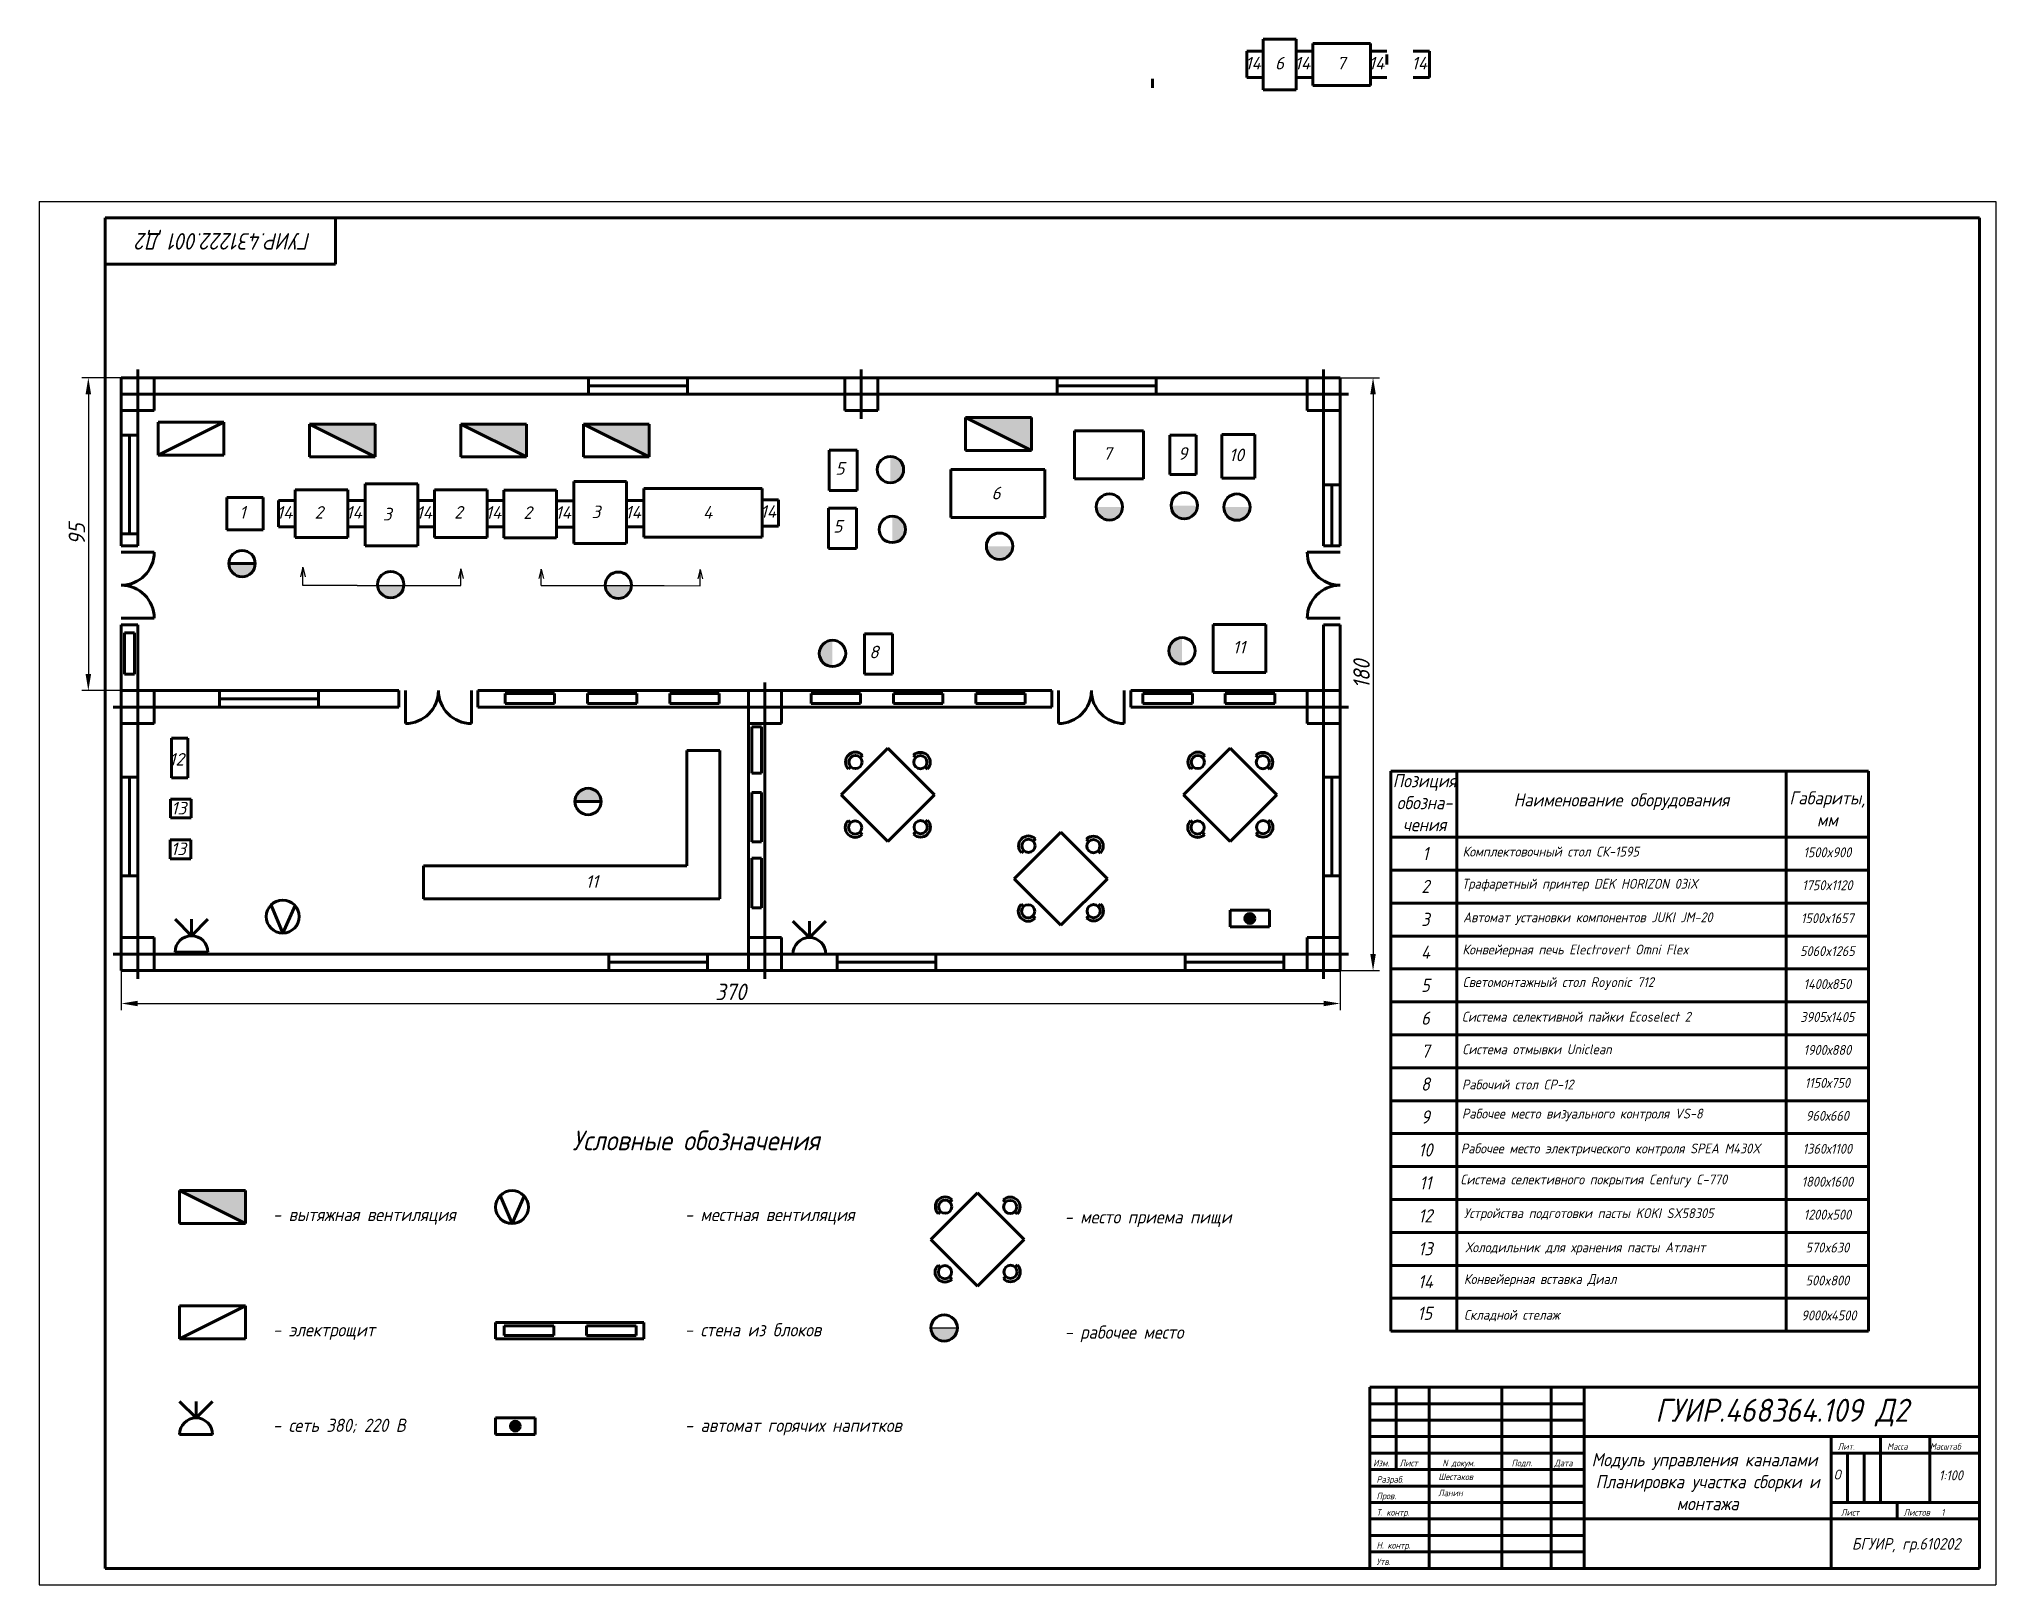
# Model space of a CAD drawing. Header units: millimetres. Extents: x 6617 to 8303, y 1400 to 2217.
# Drawn here: x 7709 to 8303, y 1748 to 2217 of the extents above; entities outside this region: 1.
import ezdxf

# ---------------------------------------------------------------- set-up
doc = ezdxf.new("R2010")
doc.units = ezdxf.units.MM
doc.header["$LTSCALE"] = 0.5
doc.layers.add('RAHMEN025', color=7, linetype='Continuous')
doc.layers.add('ОСЕВЫЕ', color=7, linetype='Continuous')
doc.layers.add('TXT', color=220, linetype='Continuous', lineweight=20)
doc.layers.add('Рамка', color=7, linetype='Continuous', lineweight=60)
doc.styles.get("Standard").update_dxf_attribs({"font": 'isocpeui.ttf', "width": 0.9})
doc.dimstyles.new('Standart', dxfattribs={"dimtxt": 5, "dimasz": 5, "dimexe": 2, "dimexo": 0, "dimgap": 1, "dimtad": 1, "dimtoh": 1, "dimdec": 0, "dimtxsty": 'Standard', "dimcen": 2.5, "dimadec": 0, "dimazin": 0, "dimtfac": 1, "dimtdec": 0, "dimtmove": 0, "dimatfit": 3, "dimldrblk": 'DOTSMALL', "dimfxl": 1, "dimarcsym": 0})

# ---------------------------------------------------------------- blocks, each defined once
blk = doc.blocks.new('*D264')
at = {"color": 0, "lineweight": -2, "transparency": 16777216}
for p, q in [((7733.47, 1934.53), (7733.47, 1922.53)), ((8103.47, 1934.53), (8103.47, 1922.53)), ((7738.47, 1924.53), (8098.47, 1924.53))]:
    blk.add_line(p, q, dxfattribs=at)
at = {"color": 0, "lineweight": 25, "transparency": 16777216}
for points in [[(7738.47, 1925.36), (7738.47, 1923.7), (7733.47, 1924.53)], [(8098.47, 1925.36), (8098.47, 1923.7), (8103.47, 1924.53)]]:
    blk.add_solid(points, dxfattribs=at)
at = {"color": 0, "lineweight": 25, "transparency": 16777216, "insert": (7918.47, 1928.06), "char_height": 5, "attachment_point": 5}
blk.add_mtext('370', dxfattribs=at)
blk = doc.blocks.new('_DotSmall')
at = {"color": 0, "linetype": 'ByBlock', "const_width": 0.5}
blk.add_lwpolyline([(-0.0625, 0, 1), (0.0625, 0, 1)], format="xyb", close=True, dxfattribs=at)
blk = doc.blocks.new('*D265')
at = {"color": 0, "lineweight": -2, "transparency": 16777216}
for p, q in [((8103.47, 2114.53), (8115.47, 2114.53)), ((8113.47, 2109.53), (8113.47, 1939.53)), ((8103.47, 1934.53), (8115.47, 1934.53))]:
    blk.add_line(p, q, dxfattribs=at)
at = {"color": 0, "lineweight": 25, "transparency": 16777216}
for points in [[(8112.63, 2109.53), (8114.3, 2109.53), (8113.47, 2114.53)], [(8112.63, 1939.53), (8114.3, 1939.53), (8113.47, 1934.53)]]:
    blk.add_solid(points, dxfattribs=at)
at = {"color": 0, "lineweight": 25, "transparency": 16777216, "insert": (8109.97, 2024.53), "char_height": 5, "attachment_point": 5, "rotation": 90}
blk.add_mtext('180', dxfattribs=at)
blk = doc.blocks.new('*D266')
at = {"color": 0, "lineweight": -2, "transparency": 16777216}
for p, q in [((7733.47, 2114.53), (7721.47, 2114.53)), ((7723.47, 2109.53), (7723.47, 2024.53)), ((7733.47, 2019.53), (7721.47, 2019.53))]:
    blk.add_line(p, q, dxfattribs=at)
at = {"color": 0, "lineweight": 25, "transparency": 16777216}
for points in [[(7722.63, 2109.53), (7724.3, 2109.53), (7723.47, 2114.53)], [(7722.63, 2024.53), (7724.3, 2024.53), (7723.47, 2019.53)]]:
    blk.add_solid(points, dxfattribs=at)
at = {"color": 0, "lineweight": 25, "transparency": 16777216, "insert": (7719.97, 2067.03), "char_height": 5, "attachment_point": 5, "rotation": 90}
blk.add_mtext('95', dxfattribs=at)

msp = doc.modelspace()

# ---------------------------------------------------------------- hatches: boundary and pattern name
at = {"lineweight": 60}
h = msp.add_hatch(color=256, dxfattribs=at)
h.dxf.hatch_style = 1
h.paths.add_polyline_path([(7790.56, 2100.46), (7810.56, 2090.46), (7810.56, 2100.46)])
h = msp.add_hatch(color=256, dxfattribs=at)
h.dxf.hatch_style = 1
h.paths.add_polyline_path([(7836.51, 2100.46), (7856.51, 2090.46), (7856.51, 2100.46)])
h = msp.add_hatch(color=256, dxfattribs=at)
h.dxf.hatch_style = 1
h.paths.add_polyline_path([(7873.76, 2100.46), (7893.76, 2090.46), (7893.76, 2100.46)])
h = msp.add_hatch(color=256, dxfattribs=at)
h.dxf.hatch_style = 1
h.paths.add_polyline_path([(7989.75, 2102.45), (8009.75, 2092.45), (8009.75, 2102.45)])
h = msp.add_hatch(color=256, dxfattribs=at)
h.dxf.hatch_style = 1
h.paths.add_polyline_path([(7966.96, 2090.62), (7966.96, 2082.62, 1)])
h = msp.add_hatch(color=256, dxfattribs=at)
h.dxf.hatch_style = 1
h.paths.add_polyline_path([(8037.43, 2075.28), (8029.43, 2075.28, 1)])
h = msp.add_hatch(color=256, dxfattribs=at)
h.dxf.hatch_style = 1
h.paths.add_polyline_path([(8060.15, 2075.68), (8052.15, 2075.68, 1)])
h = msp.add_hatch(color=256, dxfattribs=at)
h.dxf.hatch_style = 1
h.paths.add_polyline_path([(8076.15, 2075.23), (8068.15, 2075.23, 1)])
h = msp.add_hatch(color=256, dxfattribs=at)
h.dxf.hatch_style = 1
h.paths.add_polyline_path([(7967.53, 2072.47), (7967.53, 2064.47, 1)])
h = msp.add_hatch(color=256, dxfattribs=at)
h.dxf.hatch_style = 1
h.paths.add_polyline_path([(8004.09, 2063.37), (7996.09, 2063.37, 1)])
h = msp.add_hatch(color=256, dxfattribs=at)
h.dxf.hatch_style = 1
h.paths.add_polyline_path([(7774.14, 2058.08), (7766.14, 2058.08, 1)])
h = msp.add_hatch(color=256, dxfattribs=at)
h.dxf.hatch_style = 1
h.paths.add_polyline_path([(7819.27, 2051.7), (7811.27, 2051.7, 1)])
h = msp.add_hatch(color=256, dxfattribs=at)
h.dxf.hatch_style = 1
h.paths.add_polyline_path([(7888.36, 2051.53), (7880.36, 2051.53, 1)])
h = msp.add_hatch(color=256, dxfattribs=at)
h.dxf.hatch_style = 1
h.paths.add_polyline_path([(7949.37, 2026.82), (7949.37, 2034.82, 1)])
h = msp.add_hatch(color=256, dxfattribs=at)
h.dxf.hatch_style = 1
h.paths.add_polyline_path([(8055.49, 2027.61), (8055.49, 2035.61, 1)])
h = msp.add_hatch(color=256, dxfattribs=at)
h.dxf.hatch_style = 1
h.paths.add_polyline_path([(7871.17, 1985.86), (7879.17, 1985.86, 1)])
h = msp.add_hatch(color=256, dxfattribs=at)
h.dxf.hatch_style = 1
h.paths.add_polyline_path([(8074.55, 1950.35, 1), (8077.55, 1950.35, 1)])
h = msp.add_hatch(color=256, dxfattribs=at)
h.dxf.hatch_style = 1
h.paths.add_polyline_path([(7751.17, 1867.71), (7771.17, 1857.71), (7771.17, 1867.71)])
at = {"lineweight": 25}
h = msp.add_hatch(color=0, dxfattribs=at)
h.dxf.hatch_style = 1
h.paths.add_polyline_path([(7987.27, 1826.01), (7979.27, 1826.01, 1)])
at = {"lineweight": 60}
h = msp.add_hatch(color=256, dxfattribs=at)
h.dxf.hatch_style = 1
h.paths.add_polyline_path([(7851.58, 1796.21, 1), (7854.58, 1796.21, 1)])
at = {"layer": 'TXT'}
h = msp.add_hatch(dxfattribs=at)
h.set_pattern_fill('ANGLE', color=0)
h.set_pattern_definition([(0, (0, 0), (0, 6.985), [5.08, -1.905]), (90, (0, 0), (-6.985, 4e-16), [5.08, -1.905])])
h.paths.add_polyline_path([(6618.3, 1401.5), (6616.7, 1401.5), (6616.7, 1400.45), (6618.3, 1400.45)])

# ---------------------------------------------------------------- linework, layer by layer
at = {"lineweight": 60}
for p, q in [((8080.15, 2209.63), (8080.15, 2217.33)), ((8080.15, 2217.33), (8090.15, 2217.33)), ((8090.15, 2217.33), (8090.15, 2201.93)), ((8095.15, 2209.63), (8095.15, 2215.99)), ((8095.15, 2215.99), (8112.65, 2215.99)), ((8112.65, 2215.99), (8112.65, 2203.27)), ((8075.15, 2205.63), (8075.15, 2213.63)), ((8075.15, 2213.63), (8080.15, 2213.63)), ((8080.15, 2213.63), (8080.15, 2205.63)), ((8080.15, 2212.63), (8080.15, 2206.63)), ((8080.15, 2209.63), (8080.15, 2212.63)), ((8090.15, 2213.63), (8095.15, 2213.63)), ((8095.15, 2213.63), (8095.15, 2205.63)), ((8095.15, 2209.63), (8095.15, 2212.63)), ((8112.65, 2213.63), (8117.65, 2213.63)), ((8117.65, 2209.63), (8117.65, 2212.63)), ((8125.65, 2213.63), (8130.65, 2213.63)), ((8130.65, 2213.63), (8130.65, 2205.63)), ((8130.65, 2209.63), (8130.65, 2212.63)), ((8130.65, 2209.63), (8130.65, 2212.18)), ((8046.55, 2202.53), (8046.55, 2205.23)), ((8080.15, 2205.63), (8075.15, 2205.63)), ((8080.15, 2201.93), (8080.15, 2206.63)), ((8095.15, 2205.63), (8090.15, 2205.63)), ((8095.15, 2203.27), (8095.15, 2205.63)), ((8117.65, 2205.63), (8112.65, 2205.63)), ((8130.65, 2205.63), (8125.65, 2205.63)), ((8090.15, 2201.93), (8080.15, 2201.93)), ((8112.65, 2203.27), (8095.15, 2203.27)), ((7738.47, 2117.03), (7738.47, 2102.03)), ((7958.11, 2117.03), (7958.11, 2102.03)), ((8098.47, 2063.53), (8098.47, 2117.03)), ((7733.47, 2114.53), (7733.47, 2104.53)), ((7743.47, 2104.53), (7743.47, 2114.53)), ((8105.97, 2109.53), (7810.25, 2109.53)), ((8103.47, 2114.53), (7812.75, 2114.53)), ((7863.47, 2114.53), (7853.47, 2114.53)), ((7875.33, 2114.53), (7875.33, 2109.53)), ((7905.33, 2112.03), (7875.33, 2112.03)), ((7905.33, 2109.53), (7905.33, 2114.53)), ((7953.11, 2114.53), (7953.11, 2104.53)), ((7963.11, 2104.53), (7963.11, 2114.53)), ((7998.47, 2114.53), (7988.47, 2114.53)), ((8017.58, 2114.53), (8017.58, 2109.53)), ((8047.58, 2112.03), (8017.58, 2112.03)), ((8047.58, 2109.53), (8047.58, 2114.53)), ((8093.47, 2114.53), (8098.47, 2114.53)), ((8093.47, 2114.53), (8093.47, 2104.53)), ((8103.47, 2114.53), (8093.47, 2114.53)), ((8103.47, 2114.53), (8103.47, 2109.53)), ((8103.47, 2104.53), (8103.47, 2114.53)), ((8103.47, 2063.53), (8103.47, 2114.53)), ((7733.47, 2063.53), (7733.47, 2104.53)), ((7733.47, 2104.53), (7743.47, 2104.53)), ((7738.47, 2063.53), (7738.47, 2104.53)), ((7953.11, 2104.53), (7963.11, 2104.53)), ((8093.47, 2104.53), (8103.47, 2104.53)), ((7738.47, 2097.1), (7733.47, 2097.1)), ((7735.97, 2097.1), (7735.97, 2067.1)), ((7744.65, 2101.05), (7744.65, 2091.05)), ((7764.65, 2101.05), (7744.65, 2101.05)), ((7764.65, 2101.05), (7744.65, 2091.05)), ((7764.65, 2091.05), (7764.65, 2101.05)), ((7790.56, 2100.46), (7790.56, 2090.46)), ((7810.56, 2100.46), (7790.56, 2100.46)), ((7810.56, 2090.46), (7790.56, 2100.46)), ((7810.56, 2090.46), (7810.56, 2100.46)), ((7836.51, 2100.46), (7836.51, 2090.46)), ((7856.51, 2100.46), (7836.51, 2100.46)), ((7856.51, 2090.46), (7836.51, 2100.46)), ((7856.51, 2090.46), (7856.51, 2100.46)), ((7873.76, 2100.46), (7873.76, 2090.46)), ((7893.76, 2100.46), (7873.76, 2100.46)), ((7893.76, 2090.46), (7873.76, 2100.46)), ((7893.76, 2090.46), (7893.76, 2100.46)), ((7989.75, 2102.45), (7989.75, 2092.45)), ((8009.75, 2092.45), (7989.75, 2102.45)), ((8009.75, 2092.45), (8009.75, 2102.45)), ((8022.8, 2091.12), (8022.8, 2098.37)), ((8022.8, 2098.37), (8038.8, 2098.37)), ((8051.73, 2091.11), (8051.73, 2097.11)), ((8051.73, 2097.11), (8059.73, 2097.11)), ((8059.73, 2097.11), (8059.73, 2085.11)), ((8077.53, 2097.32), (8067.53, 2097.32)), ((8067.53, 2097.32), (8067.53, 2084.02)), ((8077.53, 2097.22), (8077.53, 2097.32)), ((8077.53, 2084.02), (8077.53, 2097.22)), ((7744.65, 2091.05), (7764.65, 2091.05)), ((7948.4, 2080.26), (7948.4, 2092.51)), ((7956.85, 2092.51), (7956.85, 2080.26)), ((7989.75, 2092.45), (8009.75, 2092.45)), ((8022.8, 2083.87), (8022.8, 2091.12)), ((8051.73, 2095.11), (8051.73, 2087.11)), ((8077.53, 2090.67), (8077.53, 2094.89)), ((8077.53, 2093.22), (8077.53, 2088.12)), ((7790.56, 2090.46), (7810.56, 2090.46)), ((7836.51, 2090.46), (7856.51, 2090.46)), ((7873.76, 2090.46), (7893.76, 2090.46)), ((7985.25, 2072.47), (7985.25, 2086.67)), ((7985.25, 2072.07), (7985.25, 2086.27)), ((8051.73, 2085.11), (8051.73, 2087.11)), ((8059.73, 2085.11), (8051.73, 2085.11)), ((8077.53, 2086.44), (8077.53, 2088.12)), ((7786.24, 2073.23), (7786.24, 2080.48)), ((7786.24, 2080.48), (7802.24, 2080.48)), ((7802.24, 2080.48), (7802.24, 2065.98)), ((7807.51, 2075.04), (7807.51, 2082.29)), ((7807.51, 2082.29), (7823.51, 2082.29)), ((7823.51, 2082.29), (7823.51, 2067.79)), ((7828.59, 2073.25), (7828.59, 2080.5)), ((7828.59, 2080.5), (7844.59, 2080.5)), ((7844.59, 2080.5), (7844.59, 2066)), ((7849.6, 2073.16), (7849.6, 2080.41)), ((7849.6, 2080.41), (7865.6, 2080.41)), ((7865.6, 2080.41), (7865.6, 2065.91)), ((7870.86, 2075.73), (7870.86, 2082.98)), ((7870.86, 2082.98), (7886.86, 2082.98)), ((7886.86, 2082.98), (7886.86, 2068.48)), ((7956.85, 2080.26), (7948.4, 2080.26)), ((7985.25, 2083.17), (7985.25, 2075.17)), ((7985.25, 2079.17), (7985.25, 2082.17)), ((8038.8, 2083.87), (8022.8, 2083.87)), ((8067.53, 2084.02), (8077.53, 2084.02)), ((8103.47, 2082.03), (8098.47, 2082.03)), ((8100.97, 2082.03), (8100.97, 2063.53)), ((7765.5, 2078.15), (7776.5, 2078.15)), ((7765.5, 2068.35), (7765.5, 2078.15)), ((7781.18, 2077.23), (7786.18, 2077.23)), ((7786.24, 2078.13), (7786.24, 2068.33)), ((7786.24, 2065.98), (7786.24, 2073.23)), ((7802.24, 2073.23), (7802.24, 2077.23)), ((7802.24, 2077.23), (7807.24, 2077.23)), ((7807.51, 2067.79), (7807.51, 2075.04)), ((7823.56, 2069.21), (7823.56, 2077.21)), ((7823.56, 2077.21), (7828.56, 2077.21)), ((7828.56, 2077.21), (7828.56, 2069.21)), ((7828.59, 2066), (7828.59, 2073.25)), ((7844.59, 2077.21), (7849.59, 2077.21)), ((7849.6, 2065.91), (7849.6, 2073.16)), ((7865.75, 2077.19), (7870.75, 2077.19)), ((7870.86, 2068.48), (7870.86, 2075.73)), ((7886.96, 2077.29), (7891.96, 2077.29)), ((7928, 2069.49), (7928, 2077.49)), ((7928, 2077.49), (7933, 2077.49)), ((7948.2, 2062.67), (7948.2, 2074.92)), ((7956.65, 2074.92), (7956.65, 2062.67)), ((7776.5, 2068.35), (7765.5, 2068.35)), ((7786.18, 2069.23), (7781.18, 2069.23)), ((7807.24, 2069.23), (7802.24, 2069.23)), ((7828.56, 2069.21), (7823.56, 2069.21)), ((7849.59, 2069.21), (7844.59, 2069.21)), ((7870.75, 2069.19), (7865.75, 2069.19)), ((7891.96, 2069.29), (7886.96, 2069.29)), ((7933, 2069.49), (7928, 2069.49)), ((7733.47, 2067.1), (7738.47, 2067.1)), ((7733.47, 2063.53), (7738.47, 2063.53)), ((7743.47, 2061.53), (7733.47, 2061.53)), ((7802.24, 2065.98), (7786.24, 2065.98)), ((7844.59, 2066), (7828.59, 2066)), ((7865.6, 2065.91), (7849.6, 2065.91)), ((7956.65, 2062.67), (7948.2, 2062.67)), ((8093.47, 2061.53), (8103.47, 2061.53)), ((8098.47, 2063.53), (8103.47, 2063.53)), ((7774.14, 2058.08), (7766.14, 2058.08)), ((7770.14, 2058.08), (7774.14, 2058.08)), ((7733.47, 2041.53), (7743.47, 2041.53)), ((7733.47, 2039.53), (7738.47, 2039.53)), ((7738.47, 2039.53), (7738.47, 2014.53)), ((8064.96, 2032.3), (8064.96, 2039.55)), ((8064.96, 2039.55), (8080.96, 2039.55)), ((8080.96, 2039.55), (8080.96, 2025.05)), ((8103.47, 2041.53), (8093.47, 2041.53)), ((8098.47, 2009.53), (8098.47, 2039.53)), ((8098.47, 2039.53), (8103.47, 2039.53)), ((8103.47, 2009.53), (8103.47, 2039.53)), ((7737.47, 2037.09), (7734.47, 2037.09)), ((7734.47, 2037.09), (7734.47, 2024.53)), ((7737.47, 2024.53), (7737.47, 2037.09)), ((7959.11, 2024.51), (7959.11, 2036.76)), ((7967.56, 2036.76), (7967.56, 2024.51)), ((8064.96, 2025.05), (8064.96, 2032.3)), ((7928.85, 2022.03), (7928.85, 2007.03)), ((7967.56, 2024.51), (7959.11, 2024.51)), ((8080.96, 2025.05), (8064.96, 2025.05)), ((8098.47, 2022.03), (8098.47, 2007.03)), ((7730.97, 2014.53), (7745.97, 2014.53)), ((7733.47, 2019.53), (7743.47, 2019.53)), ((7743.47, 2019.53), (7733.47, 2019.53)), ((7817.75, 2019.53), (7738.47, 2019.53)), ((7743.47, 2009.53), (7743.47, 2019.53)), ((7743.47, 2014.53), (7817.75, 2014.53)), ((7763.29, 2019.53), (7763.29, 2014.53)), ((7793.29, 2017.03), (7763.29, 2017.03)), ((7793.29, 2014.53), (7793.29, 2019.53)), ((7807.75, 2014.53), (7817.75, 2014.53)), ((7819.75, 2019.53), (7819.75, 2009.53)), ((7839.75, 2009.53), (7839.75, 2019.53)), ((7841.75, 2019.53), (8015.96, 2019.53)), ((7841.75, 2014.53), (8015.96, 2014.53)), ((7849.98, 2018.61), (7849.98, 2015.61)), ((7864.98, 2018.61), (7849.98, 2018.61)), ((7849.98, 2015.61), (7864.98, 2015.61)), ((7864.98, 2015.61), (7864.98, 2018.61)), ((7874.98, 2018.61), (7874.98, 2015.61)), ((7889.98, 2018.61), (7874.98, 2018.61)), ((7874.98, 2015.61), (7889.98, 2015.61)), ((7889.98, 2015.61), (7889.98, 2018.61)), ((7899.98, 2018.61), (7899.98, 2015.61)), ((7914.98, 2018.61), (7899.98, 2018.61)), ((7899.98, 2015.61), (7914.98, 2015.61)), ((7914.98, 2015.61), (7914.98, 2018.61)), ((7923.85, 2019.53), (7923.85, 2009.53)), ((7923.85, 2019.53), (7933.85, 2019.53)), ((7923.85, 2014.53), (7933.85, 2014.53)), ((7933.85, 2009.53), (7933.85, 2019.53)), ((7942.85, 2018.61), (7942.85, 2015.61)), ((7957.85, 2018.61), (7942.85, 2018.61)), ((7942.85, 2015.61), (7957.85, 2015.61)), ((7957.85, 2015.61), (7957.85, 2018.61)), ((7967.85, 2018.61), (7967.85, 2015.61)), ((7982.85, 2018.61), (7967.85, 2018.61)), ((7967.85, 2015.61), (7982.85, 2015.61)), ((7982.85, 2015.61), (7982.85, 2018.61)), ((7992.85, 2018.61), (7992.85, 2015.61)), ((8007.85, 2018.61), (7992.85, 2018.61)), ((7992.85, 2015.61), (8007.85, 2015.61)), ((8007.85, 2015.61), (8007.85, 2018.61)), ((8017.96, 2009.53), (8017.96, 2019.53)), ((8037.96, 2019.53), (8037.96, 2009.53)), ((8039.96, 2019.53), (8093.47, 2019.53)), ((8039.96, 2014.53), (8093.47, 2014.53)), ((8043.61, 2018.61), (8043.61, 2015.61)), ((8058.61, 2018.61), (8043.61, 2018.61)), ((8043.61, 2015.61), (8058.61, 2015.61)), ((8058.61, 2015.61), (8058.61, 2018.61)), ((8068.61, 2018.61), (8068.61, 2015.61)), ((8083.61, 2018.61), (8068.61, 2018.61)), ((8068.61, 2015.61), (8083.61, 2015.61)), ((8083.61, 2015.61), (8083.61, 2018.61)), ((8090.97, 2014.53), (8105.97, 2014.53)), ((8093.47, 2019.53), (8093.47, 2009.53)), ((8103.47, 2019.53), (8093.47, 2019.53)), ((8103.47, 2009.53), (8103.47, 2019.53)), ((7733.47, 2009.53), (7743.47, 2009.53)), ((7737.47, 2009.53), (7734.47, 2009.53)), ((7927.85, 2008.53), (7924.85, 2008.53)), ((7924.85, 2008.53), (7924.85, 1994.43)), ((7927.85, 1994.43), (7927.85, 2008.53)), ((8093.47, 2009.53), (8103.47, 2009.53)), ((7753.68, 2005.04), (7748.68, 2005.04)), ((7748.68, 2005.04), (7748.68, 1993.04)), ((7753.68, 1993.04), (7753.68, 2005.04)), ((7966.15, 2002.02), (7952.01, 1987.88)), ((7980.3, 1987.88), (7966.15, 2002.02)), ((8070.11, 2002.02), (8055.96, 1987.88)), ((8084.25, 1987.88), (8070.11, 2002.02)), ((7915.17, 2001.35), (7905.17, 2001.35)), ((7905.17, 2001.35), (7905.17, 1966.35)), ((7915.17, 2001.35), (7915.17, 1956.35)), ((7954.91, 1996.43), (7954.21, 1995.73)), ((7957.74, 1999.26), (7958.45, 1999.97)), ((7974.64, 1999.19), (7973.93, 1999.9)), ((7977.47, 1996.36), (7978.17, 1995.66)), ((8058.87, 1996.43), (8058.16, 1995.73)), ((8061.7, 1999.26), (8062.4, 1999.97)), ((8078.59, 1999.19), (8077.88, 1999.9)), ((8081.42, 1996.36), (8082.13, 1995.66)), ((7738.47, 1993.25), (7733.47, 1993.25)), ((7735.97, 1993.25), (7735.97, 1963.25)), ((7748.68, 1993.04), (7753.68, 1993.04)), ((7924.85, 1994.43), (7927.85, 1994.43)), ((8103.47, 1993.25), (8098.47, 1993.25)), ((8100.97, 1993.25), (8100.97, 1963.25)), ((8118.88, 1995.02), (8263.88, 1995.02)), ((8118.88, 1835.02), (8118.88, 1995.02)), ((8118.88, 1995.02), (8138.88, 1995.02)), ((8118.88, 1995.02), (8118.88, 1980.02)), ((8118.88, 1995.02), (8118.88, 1975.02)), ((8138.88, 1995.02), (8138.88, 1835.02)), ((8263.88, 1995.02), (8238.88, 1995.02)), ((8238.88, 1995.02), (8238.88, 1835.02)), ((8263.88, 1995.02), (8258.88, 1995.02)), ((8263.88, 1995.02), (8263.88, 1835.02)), ((7748.39, 1980.86), (7748.39, 1986.56)), ((7748.39, 1986.56), (7754.69, 1986.56)), ((7754.69, 1986.56), (7754.69, 1980.86)), ((7875.17, 1985.86), (7871.17, 1985.86)), ((7871.17, 1985.86), (7879.17, 1985.86)), ((7927.85, 1988.62), (7924.85, 1988.62)), ((7924.85, 1988.62), (7924.85, 1973.62)), ((7927.85, 1973.62), (7927.85, 1988.62)), ((7952.01, 1987.88), (7966.15, 1973.74)), ((7966.15, 1973.74), (7980.3, 1987.88)), ((8055.96, 1987.88), (8070.11, 1973.74)), ((8070.11, 1973.74), (8084.25, 1987.88)), ((7754.69, 1980.86), (7748.39, 1980.86)), ((7954.84, 1979.39), (7954.13, 1980.1)), ((7977.54, 1979.47), (7978.25, 1980.17)), ((8058.79, 1979.39), (8058.09, 1980.1)), ((8081.49, 1979.47), (8082.2, 1980.17)), ((7748.3, 1968.5), (7748.3, 1974.2)), ((7748.3, 1974.2), (7754.6, 1974.2)), ((7754.6, 1974.2), (7754.6, 1968.5)), ((7924.85, 1973.62), (7927.85, 1973.62)), ((7957.67, 1976.56), (7958.38, 1975.86)), ((7974.71, 1976.64), (7974, 1975.93)), ((8018.67, 1976.56), (8004.53, 1962.42)), ((8010.26, 1973.8), (8010.97, 1974.51)), ((8032.81, 1962.42), (8018.67, 1976.56)), ((8027.16, 1973.73), (8026.45, 1974.44)), ((8061.62, 1976.56), (8062.33, 1975.86)), ((8078.66, 1976.64), (8077.96, 1975.93)), ((8118.88, 1975.02), (8263.88, 1975.02)), ((7754.6, 1968.5), (7748.3, 1968.5)), ((7825.17, 1956.35), (7825.17, 1966.35)), ((7825.17, 1966.35), (7875.17, 1966.35)), ((7905.17, 1966.35), (7875.17, 1966.35)), ((7927.85, 1968.62), (7924.85, 1968.62)), ((7924.85, 1968.62), (7924.85, 1953.62)), ((7927.85, 1953.62), (7927.85, 1968.62)), ((8007.43, 1970.98), (8006.72, 1970.27)), ((8029.98, 1970.9), (8030.69, 1970.2)), ((7733.47, 1963.25), (7738.47, 1963.25)), ((8004.53, 1962.42), (8018.67, 1948.28)), ((8018.67, 1948.28), (8032.81, 1962.42)), ((8098.47, 1963.25), (8103.47, 1963.25)), ((8118.88, 1965.02), (8263.88, 1965.02)), ((8118.88, 1965.02), (8263.88, 1965.02)), ((7782.48, 1945.91), (7778.93, 1954.43)), ((7875.17, 1956.35), (7825.17, 1956.35)), ((7915.17, 1956.35), (7875.17, 1956.35)), ((8007.36, 1953.93), (8006.65, 1954.64)), ((8030.05, 1954.01), (8030.76, 1954.72)), ((8118.88, 1955.02), (8263.88, 1955.02)), ((7749.78, 1950.1), (7754.78, 1945.1)), ((7754.78, 1945.1), (7754.78, 1950.1)), ((7759.78, 1950.1), (7754.78, 1945.1)), ((7782.48, 1945.91), (7786.21, 1954.24)), ((7924.85, 1953.62), (7927.85, 1953.62)), ((7937.35, 1949.53), (7942.35, 1944.53)), ((7942.35, 1944.53), (7942.35, 1949.53)), ((7947.35, 1949.53), (7942.35, 1944.53)), ((8010.19, 1951.11), (8010.89, 1950.4)), ((8027.23, 1951.18), (8026.52, 1950.47)), ((8070.05, 1952.85), (8070.05, 1947.85)), ((8082.05, 1952.85), (8070.05, 1952.85)), ((8082.05, 1947.85), (8082.05, 1952.85)), ((7733.47, 1944.53), (7733.47, 1934.53)), ((7733.47, 1944.53), (7743.47, 1944.53)), ((7734.47, 1944.53), (7737.47, 1944.53)), ((7743.47, 1934.53), (7743.47, 1944.53)), ((7923.85, 1944.53), (7923.85, 1934.53)), ((7923.85, 1944.53), (7933.85, 1944.53)), ((7924.85, 1944.53), (7927.85, 1944.53)), ((7933.85, 1934.53), (7933.85, 1944.53)), ((8070.05, 1947.85), (8082.05, 1947.85)), ((8093.47, 1944.53), (8093.47, 1934.53)), ((8103.47, 1944.53), (8093.47, 1944.53)), ((8098.47, 1947.03), (8098.47, 1932.03)), ((8103.47, 1934.53), (8103.47, 1944.53)), ((8118.88, 1945.02), (8263.88, 1945.02)), ((7730.97, 1939.53), (7745.97, 1939.53)), ((7743.47, 1939.53), (7733.47, 1939.53)), ((7759.78, 1940.1), (7749.78, 1940.1)), ((7881.44, 1939.53), (7881.44, 1934.53)), ((7911.44, 1937.03), (7881.44, 1937.03)), ((7911.44, 1934.53), (7911.44, 1939.53)), ((7921.35, 1939.53), (7936.35, 1939.53)), ((7933.85, 1939.53), (7923.85, 1939.53)), ((7950.79, 1939.53), (7950.79, 1934.53)), ((7980.79, 1937.03), (7950.79, 1937.03)), ((7980.79, 1934.53), (7980.79, 1939.53)), ((8056.39, 1939.53), (8056.39, 1934.53)), ((8086.39, 1937.03), (8056.39, 1937.03)), ((8086.39, 1934.53), (8086.39, 1939.53)), ((8090.97, 1939.53), (8105.97, 1939.53)), ((7733.47, 1934.53), (7743.47, 1934.53)), ((7923.85, 1934.53), (7933.85, 1934.53)), ((8093.47, 1934.53), (8103.47, 1934.53)), ((8118.88, 1935.02), (8263.88, 1935.02)), ((8118.88, 1925.02), (8263.88, 1925.02)), ((8118.88, 1915.02), (8263.88, 1915.02)), ((8118.88, 1905.02), (8263.88, 1905.02)), ((8118.88, 1895.02), (8263.88, 1895.02)), ((8118.88, 1885.02), (8263.88, 1885.02)), ((8118.88, 1875.02), (8263.88, 1875.02)), ((7751.17, 1867.71), (7751.17, 1857.71)), ((7771.17, 1867.71), (7751.17, 1867.71)), ((7771.17, 1857.71), (7751.17, 1867.71)), ((7771.17, 1857.71), (7771.17, 1867.71)), ((7852.08, 1857.71), (7848.53, 1866.23)), ((7852.08, 1857.71), (7855.81, 1866.04)), ((7993.42, 1867.01), (7979.27, 1852.86)), ((8007.56, 1852.86), (7993.42, 1867.01)), ((7982.18, 1861.42), (7981.47, 1860.71)), ((7985.01, 1864.25), (7985.71, 1864.96)), ((8001.9, 1864.18), (8001.19, 1864.89)), ((8004.73, 1861.35), (8005.44, 1860.64)), ((8118.88, 1865.02), (8263.88, 1865.02)), ((7751.17, 1857.71), (7771.17, 1857.71)), ((8118.88, 1855.02), (8263.88, 1855.02)), ((7979.27, 1852.86), (7993.42, 1838.72)), ((7993.42, 1838.72), (8007.56, 1852.86)), ((7982.1, 1844.38), (7981.4, 1845.09)), ((7984.93, 1841.55), (7985.64, 1840.84)), ((8001.97, 1841.63), (8001.27, 1840.92)), ((8004.8, 1844.45), (8005.51, 1845.16)), ((8118.88, 1845.02), (8263.88, 1845.02)), ((7751.17, 1832.71), (7751.17, 1822.71)), ((7771.17, 1832.71), (7751.17, 1832.71)), ((7771.17, 1832.71), (7751.17, 1822.71)), ((7771.17, 1822.71), (7771.17, 1832.71)), ((8118.88, 1835.02), (8263.88, 1835.02)), ((7847.08, 1827.71), (7847.08, 1822.71)), ((7892.08, 1827.71), (7847.08, 1827.71)), ((7849.74, 1826.71), (7849.74, 1823.71)), ((7864.74, 1826.71), (7849.74, 1826.71)), ((7849.74, 1823.71), (7864.74, 1823.71)), ((7864.74, 1823.71), (7864.74, 1826.71)), ((7874.74, 1826.71), (7874.74, 1823.71)), ((7889.74, 1826.71), (7874.74, 1826.71)), ((7874.74, 1823.71), (7889.74, 1823.71)), ((7889.74, 1823.71), (7889.74, 1826.71)), ((7892.08, 1822.71), (7892.08, 1827.71)), ((7751.17, 1822.71), (7771.17, 1822.71)), ((7847.08, 1822.71), (7892.08, 1822.71)), ((7751.17, 1803.71), (7756.17, 1798.71)), ((7756.17, 1798.71), (7756.17, 1803.71)), ((7761.17, 1803.71), (7756.17, 1798.71)), ((7847.08, 1798.71), (7847.08, 1793.71)), ((7859.08, 1798.71), (7847.08, 1798.71)), ((7859.08, 1793.71), (7859.08, 1798.71)), ((7761.17, 1793.71), (7751.17, 1793.71)), ((7847.08, 1793.71), (7859.08, 1793.71))]:
    msp.add_line(p, q, dxfattribs=at)
at = {"color": 0, "lineweight": 60}
for p, q in [((7810.25, 2109.53), (7733.43, 2109.53)), ((7812.75, 2114.53), (7733.47, 2114.53)), ((7989.75, 2102.45), (8009.75, 2102.45)), ((8038.8, 2098.37), (8043.8, 2098.37)), ((8043.8, 2098.37), (8043.8, 2083.87)), ((7956.85, 2092.51), (7948.4, 2092.51)), ((7985.25, 2086.67), (8013.85, 2086.67)), ((8013.85, 2086.67), (8013.85, 2072.47)), ((8013.85, 2086.27), (8013.85, 2072.07)), ((7892.1, 2080.89), (7928, 2080.89)), ((7892.1, 2066.09), (7892.1, 2080.89)), ((7928, 2080.89), (7928, 2066.09)), ((8038.8, 2083.87), (8043.8, 2083.87)), ((7776.5, 2078.15), (7776.5, 2068.35)), ((7781.18, 2077.23), (7781.18, 2069.23)), ((7933, 2077.49), (7933, 2069.49)), ((7956.65, 2074.92), (7948.2, 2074.92)), ((7807.51, 2067.79), (7807.51, 2063.49)), ((7823.51, 2067.79), (7823.51, 2063.49)), ((7870.86, 2068.48), (7870.86, 2064.18)), ((7886.86, 2068.48), (7886.86, 2064.18)), ((8013.85, 2072.07), (7985.25, 2072.07)), ((7807.51, 2063.49), (7823.38, 2063.49)), ((7870.86, 2064.18), (7886.73, 2064.18)), ((7928, 2066.09), (7892.1, 2066.09)), ((7733.47, 2019.53), (7733.47, 2039.53)), ((7967.56, 2036.76), (7959.11, 2036.76)), ((7734.47, 2024.53), (7737.47, 2024.53)), ((7738.47, 2022.03), (7738.47, 1942.03)), ((7733.47, 2019.53), (7733.47, 1934.53)), ((7817.75, 2014.53), (7817.75, 2019.53)), ((7817.75, 2018.53), (7817.75, 2014.53)), ((7841.75, 2019.53), (7841.75, 2014.53)), ((8015.96, 2019.53), (8015.96, 2014.53)), ((8039.96, 2019.53), (8039.96, 2014.53)), ((7933.85, 2009.53), (7923.85, 2009.53)), ((7923.85, 2009.53), (7923.85, 1939.53)), ((8103.47, 1934.53), (8103.47, 2009.53)), ((7928.85, 2007.03), (7928.85, 1939.53)), ((8098.47, 1939.53), (8098.47, 2007.03)), ((7738.47, 1942.03), (7738.47, 1942.03)), ((7738.47, 1932.03), (7738.47, 1942.03)), ((8098.47, 1939.53), (7738.47, 1939.53)), ((7928.85, 1942.03), (7928.85, 1942.03)), ((7928.85, 1932.03), (7928.85, 1942.03)), ((7733.47, 1934.53), (8103.47, 1934.53)), ((8118.88, 1835.02), (8118.88, 1825.02)), ((8138.88, 1835.02), (8138.88, 1825.02)), ((8238.88, 1835.02), (8238.88, 1825.02)), ((8263.88, 1835.02), (8263.88, 1825.02)), ((8118.88, 1825.02), (8263.88, 1825.02))]:
    msp.add_line(p, q, dxfattribs=at)
at = {"lineweight": 25}
for p, q in [((7788.63, 2056.99), (7787.92, 2054.12)), ((7788.63, 2051.99), (7788.63, 2056.99)), ((7788.63, 2056.99), (7789.34, 2054.12)), ((7836.56, 2056.48), (7835.85, 2053.61)), ((7836.56, 2051.48), (7836.56, 2056.48)), ((7836.56, 2056.48), (7837.27, 2053.61)), ((7860.98, 2056.44), (7860.27, 2053.57)), ((7860.98, 2051.44), (7860.98, 2056.44)), ((7860.98, 2056.44), (7861.69, 2053.57)), ((7909.19, 2056.34), (7908.48, 2053.47)), ((7909.19, 2051.34), (7909.19, 2056.34)), ((7909.19, 2056.34), (7909.9, 2053.47)), ((7805.06, 2051.48), (7836.56, 2051.48)), ((7860.98, 2051.44), (7898.23, 2051.44))]:
    msp.add_line(p, q, dxfattribs=at)
at = {"color": 0, "lineweight": 25}
for p, q in [((7788.6, 2051.48), (7788.63, 2051.99)), ((7805.06, 2051.48), (7788.6, 2051.48)), ((7898.23, 2051.44), (7909.19, 2051.34)), ((7734.47, 2024.53), (7737.47, 2024.53)), ((7979.27, 1826.01), (7987.27, 1826.01))]:
    msp.add_line(p, q, dxfattribs=at)
at = {"color": 0, "lineweight": 30}
msp.add_line((7734.47, 2024.53), (7737.47, 2024.53), dxfattribs=at)
msp.add_line((7708.53, 1748.02), (8302.53, 1748.02))
at = {"lineweight": 60}
for centre, radius in [((7966.96, 2086.62), 4), ((8033.43, 2075.28), 4), ((8056.15, 2075.68), 4), ((8072.15, 2075.23), 4), ((7967.53, 2068.47), 4), ((8000.09, 2063.37), 4), ((7770.14, 2058.08), 4), ((7815.27, 2051.7), 4), ((7884.36, 2051.53), 4), ((7949.37, 2030.82), 4), ((8055.49, 2031.61), 4), ((7956.33, 1997.85), 2), ((7976.05, 1997.78), 2), ((8060.28, 1997.85), 2), ((8080.01, 1997.78), 2), ((7875.17, 1985.86), 4), ((7956.25, 1977.98), 2), ((7976.12, 1978.05), 2), ((8060.21, 1977.98), 2), ((8080.08, 1978.05), 2), ((8008.85, 1972.39), 2), ((8028.57, 1972.32), 2), ((7782.48, 1950.91), 5), ((8008.77, 1952.52), 2), ((8028.64, 1952.59), 2), ((8076.05, 1950.35), 1.5), ((7852.08, 1862.71), 5), ((7983.59, 1862.83), 2), ((8003.32, 1862.76), 2), ((7983.52, 1842.96), 2), ((8003.39, 1843.04), 2), ((7983.27, 1826.01), 4), ((7853.08, 1796.21), 1.5)]:
    msp.add_circle(centre, radius, dxfattribs=at)
for centre, radius, start, end in [((7733.47, 2061.53), 10, 270, 0), ((8103.47, 2061.53), 10, 180, 270), ((7733.47, 2041.53), 10, 0, 90), ((8103.47, 2041.53), 10, 90, 180), ((7819.75, 2019.53), 10, 270, 0), ((7839.75, 2019.53), 10, 180, 270), ((8017.96, 2019.53), 10, 270, 0), ((8037.96, 2019.53), 10, 180, 270), ((7956.33, 1997.85), 3, 45, 225), ((7976.05, 1997.78), 3, 315, 135), ((8060.28, 1997.85), 3, 45, 225), ((8080.01, 1997.78), 3, 315, 135), ((7956.25, 1977.98), 3, 135, 315), ((7976.12, 1978.05), 3, 225, 45), ((8060.21, 1977.98), 3, 135, 315), ((8080.08, 1978.05), 3, 225, 45), ((8008.85, 1972.39), 3, 45, 225), ((8028.57, 1972.32), 3, 315, 135), ((8008.77, 1952.52), 3, 135, 315), ((8028.64, 1952.59), 3, 225, 45), ((7754.78, 1940.1), 5, 0, 180), ((7942.35, 1939.53), 5, 0, 180), ((7983.59, 1862.83), 3, 45, 225), ((8003.32, 1862.76), 3, 315, 135), ((7983.52, 1842.96), 3, 135, 315), ((8003.39, 1843.04), 3, 225, 45), ((7756.17, 1793.71), 5, 0, 180)]:
    msp.add_arc(centre, radius, start, end, dxfattribs=at)
at = {"layer": 'RAHMEN025'}
for p, q in [((7708.53, 2168.02), (8302.53, 2168.02)), ((7708.53, 2168.02), (7708.53, 1748.02)), ((8302.53, 2168.02), (8302.53, 1748.02)), ((8302.53, 2168.02), (8302.53, 1748.02))]:
    msp.add_line(p, q, dxfattribs=at)
at = {"layer": 'Рамка', "lineweight": 60}
for p, q in [((7728.53, 2163.02), (8297.53, 2163.02)), ((7728.53, 1753.02), (7728.53, 2163.02)), ((7798.53, 2149.02), (7798.53, 2163.02)), ((8297.53, 2163.02), (8297.53, 1753.02)), ((7728.53, 2149.02), (7798.53, 2149.02)), ((8112.53, 1808.02), (8112.53, 1753.02)), ((8297.53, 1808.02), (8112.53, 1808.02)), ((8120.53, 1808.02), (8120.53, 1783.02)), ((8130.53, 1808.02), (8130.53, 1753.02)), ((8152.53, 1808.02), (8152.53, 1753.02)), ((8167.53, 1808.02), (8167.53, 1753.02)), ((8177.53, 1808.02), (8177.53, 1753.02)), ((8112.53, 1803.02), (8177.53, 1803.02)), ((8112.53, 1798.02), (8177.53, 1798.02)), ((8112.53, 1793.02), (8297.53, 1793.02)), ((8112.53, 1788.02), (8177.53, 1788.02)), ((8252.53, 1793.02), (8252.53, 1753.02)), ((8252.53, 1788.02), (8297.53, 1788.02)), ((8257.53, 1788.02), (8257.53, 1773.02)), ((8262.53, 1788.02), (8262.53, 1773.02)), ((8267.53, 1793.02), (8267.53, 1773.02)), ((8282.53, 1793.02), (8282.53, 1773.02)), ((8112.53, 1783.02), (8177.53, 1783.02)), ((8112.53, 1778.02), (8177.53, 1778.02)), ((8112.53, 1773.02), (8177.53, 1773.02)), ((8252.53, 1773.02), (8297.53, 1773.02)), ((8272.53, 1773.02), (8272.53, 1768.02)), ((8112.53, 1768.02), (8297.53, 1768.02)), ((8112.53, 1763.02), (8177.53, 1763.02)), ((8297.53, 1753.02), (7728.53, 1753.02)), ((8112.53, 1758.02), (8177.53, 1758.02))]:
    msp.add_line(p, q, dxfattribs=at)

# ---------------------------------------------------------------- texts
for s, p in [('14', (8074.65, 2208.14)), ('6', (8083.68, 2208.14)), ('14', (8089.65, 2208.14)), ('7', (8102.43, 2208.14)), ('14', (8112.15, 2208.14)), ('14', (8125.15, 2208.14)), ('7', (8031.46, 2089.61)), ('9', (8054.26, 2089.62)), ('10', (8069.76, 2089.18)), ('5', (7950.25, 2085.08)), ('6', (7997.65, 2077.6)), ('1', (7769.31, 2071.76)), ('14', (7780.67, 2071.74)), ('2', (7792.16, 2071.74)), ('14', (7801.74, 2071.74)), ('3', (7812.88, 2071.2)), ('14', (7823.06, 2071.72)), ('2', (7834.51, 2071.77)), ('14', (7844.08, 2071.72)), ('2', (7855.51, 2071.67)), ('14', (7865.25, 2071.71)), ('3', (7876.23, 2071.89)), ('14', (7886.46, 2071.8)), ('4', (7910.05, 2071.75)), ('14', (7927.5, 2072)), ('5', (7949.6, 2067.5)), ('8', (7960.51, 2029.34)), ('11', (8070.87, 2030.81)), ('12', (7748, 1996.77)), ('13', (7748.62, 1981.93)), ('13', (7748.52, 1969.57)), ('11', (7874.43, 1959.65))]:
    msp.add_text(s, height=3.81).set_placement(p)
at = {"width": 0.9}
for s, p in [('О', (8253.33, 1780.01)), ('1:100', (8285.24, 1779.77))]:
    msp.add_text(s, height=3, dxfattribs=at).set_placement(p)
at = {"lineweight": 60, "attachment_point": 1}
for s, width, heights, insert, char_height in [('\\pxqc;Позиция обозна-\\Pчения', 20, [20], (8119.11, 1994.17), 4), ('\\pxqc;\\PНаименование оборудования', 100, [20], (8138.88, 1995.02), 4), ('\\pxqc;Габариты,\\Pмм', 25, [13.91], (8238.88, 1988.96), 4), ('\\pxqj,t8;Комплектовочный стол СК-1595', 100, [0], (8140.64, 1972.15), 3), ('\\pxqc;1', 19, [0], (8119.88, 1972.07), 4), ('\\pxqc;1500x900', 25, [0], (8238.88, 1971.93), 3), ('\\pxqc;2', 19, [0], (8119.88, 1962.07), 4), ('\\pxqj,t8;Трафаретный принтер DEK HORIZON 03iX', 100, [0], (8140.46, 1962.38), 3), ('\\pxqc;1750x1120', 25, [0], (8238.88, 1961.93), 3), ('\\pxqc;3', 19, [5.94], (8119.88, 1952.07), 4), ('\\pxqj,t8;Автомат установки компонентов JUKI JM-20', 100, [0], (8140.81, 1952.2), 3), ('\\pxqc;1500x1657', 25, [0], (8238.88, 1951.93), 3), ('\\A1;\\pxqj,t8;Конвейерная печь Electrovert Omni Flex', 100, [0], (8140.58, 1942.42), 3), ('\\pxqc;4', 19, [0], (8119.88, 1942.07), 4), ('\\pxqc;5060x1265', 25, [0], (8238.88, 1941.93), 3), ('\\pxqc;5', 19, [0], (8119.88, 1932.07), 4), ('Светомонтажный стол Royonic 712', 100, [3.9], (8140.69, 1932.52), 3), ('\\pxqc;1400х850', 25, [0], (8238.88, 1931.93), 3), ('\\pxqc;6', 19, [0], (8119.88, 1922.07), 4), ('\\pxqj,t8;Система селективной пайки Ecoselect 2', 100, [3.9], (8140.46, 1922.01), 3), ('\\pxqc;3905х1405', 25, [0], (8238.88, 1921.93), 3), ('\\pxqc;7', 19, [0], (8119.88, 1912.07), 4), ('\\pxqj,t8;Система отмывки Uniclean', 100, [3.9], (8140.58, 1912.13), 3), ('\\pxqc;1900х880', 25, [0], (8238.88, 1911.93), 3), ('\\pxqc;8', 19, [0], (8119.88, 1902.07), 4), ('\\pxqj,t8;Рабочий стол СР-12', 100, [0], (8140.46, 1901.43), 3), ('\\pxqc;1150х750', 25, [0], (8238.88, 1901.93), 3), ('\\pxqc;9', 19, [0], (8119.88, 1892.07), 4), ('\\pxqj,t8;Рабочее место визуального контроля VS-8', 100, [0], (8140.46, 1892.6), 3), ('\\pxqc;960х660', 25, [0], (8238.88, 1891.93), 3), ('\\pxqc;\\P{\\H1.5x;Условные обозначения}', 100, [20], (7857.95, 1892.62), 4), ('\\pxqc;10', 19, [0], (8119.88, 1882.07), 4), ('\\pxqj,t8;Рабочее место электрического контроля SPEA M430X', 100, [0], (8140.11, 1882.01), 3), ('\\pxqc;1360х1100', 25, [0], (8238.88, 1881.93), 3), ('\\pxqc;11', 19, [0], (8119.88, 1872.07), 4), ('\\pxqj,t8;Система селективного покрытия Century C-770', 100, [0], (8140, 1872.6), 3), ('\\pxqc;1800х1600', 25, [0], (8238.88, 1871.93), 3), ('{\\C256;- вытяжная вентиляция}', 62.1284, [0], (7779.5, 1862.46), 4), ('{\\C256;- местная вентиляция}', 62.1284, [0], (7904.55, 1862.46), 4), ('{\\C256;- место приема пищи}', 62.1284, [0], (8019.82, 1861.75), 4), ('\\pxqc;12', 19, [0], (8119.88, 1862.07), 4), ('\\pxqj,t8;{\\C256;Устройства подготовки пасты KOKI SX58305}', 100, [0], (8141.05, 1862.36), 3), ('\\pxqc;1200x500', 25, [0], (8238.88, 1861.93), 3), ('\\pxqc;13', 19, [0], (8119.88, 1852.07), 4), ('\\pxqj,t8;{\\C256;Холодильник для хранения пасты Атлант}', 100, [0], (8141.52, 1852.01), 3), ('\\pxqc;570x630', 25, [0], (8238.88, 1851.93), 3), ('\\pxqc;14', 19, [5.75], (8119.88, 1842.07), 4), ('\\pxqj,t8;Конвейерная вставка Диал', 100, [0], (8141.05, 1842.36), 3), ('\\pxqc;500x800', 25, [0], (8238.88, 1841.93), 3), ('\\pxqc;15', 19, [5.75], (8119.68, 1832.48), 4), ('\\pxqj,t8;Складной стелаж', 100, [0], (8141.09, 1831.5), 3), ('\\pxqc;9000х4500', 25, [0], (8239.33, 1831.33), 3), ('{\\C256;- электрощит}', 39.2909, [0], (7779.5, 1827.46), 4), ('{\\C256;- стена из блоков }', 58.9705, [0], (7904.55, 1827.46), 4), ('{\\C256;- рабочее место }', 39.2909, [0], (8019.82, 1826.75), 4), ('{\\C256;- сеть 380; 220 В}', 45.9125, [3.45], (7779.5, 1798.46), 4), ('{\\C256;- автомат горячих напитков}', 79.1695, [3.45], (7904.55, 1798.46), 4)]:
    msp.add_mtext_dynamic_manual_height_columns(s, width=width, gutter_width=50, heights=heights, dxfattribs=dict(at, insert=insert, char_height=char_height))
at = {"lineweight": 20, "insert": (8177.53, 1788.02), "char_height": 4, "width": 75, "attachment_point": 1}
msp.add_mtext(' Модуль управления каналами\\P\\pxqc;Планировка участка сборки и монтажа', dxfattribs=at)
at = {"layer": 'ОСЕВЫЕ', "width": 0.9}
msp.add_text('ГУИР.431222.001 Д2', height=5, rotation=180, dxfattribs=at).set_placement((7791.08, 2158.43))
for s, height, p in [('ГУИР.468364.109 Д2  ', 7, (8199.16, 1797.52)), ('Ланин', 2, (8133.25, 1774.94)), ('Шестаков', 2, (8133.3, 1779.82)), ('БГУИР, гр.610202', 3.5, (8258.84, 1758.73))]:
    msp.add_text(s, height=height, dxfattribs=at).set_placement(p)
at = {"layer": 'Рамка', "width": 0.9}
for s, p in [('Лит.', (8254.53, 1789.02)), ('Масса', (8269.53, 1789.02)), ('Масштаб', (8282.53, 1789.02)), ('Изм.', (8113.53, 1784.02)), ('Лист', (8121.53, 1784.02)), ('N докум.', (8134.53, 1784.02)), ('Подп.', (8155.53, 1784.02)), ('Дата', (8168.53, 1784.02)), ('Разраб.', (8114.53, 1779.02)), ('Пров.', (8114.53, 1774.02)), ('Т. контр.', (8114.53, 1769.02)), ('Лист', (8255.53, 1769.02)), ('Листов   1', (8274.53, 1769.02)), ('Н. контр.', (8114.53, 1759.02)), ('Утв.', (8114.53, 1754.02))]:
    msp.add_text(s, height=2, dxfattribs=at).set_placement(p)

# ---------------------------------------------------------------- dimensions: what is measured, and where the dimension line sits
at = {"color": 0, "lineweight": 25}
for base, p1, p2, picture, middle in [((7723.47, 2019.53), (7733.47, 2114.53), (7733.47, 2019.53), '*D266', (7723.47, 2067.03)), ((8113.47, 1934.53), (8103.47, 2114.53), (8103.47, 1934.53), '*D265', (8113.47, 2024.53))]:
    dim = msp.add_linear_dim(base=base, p1=p1, p2=p2, angle=90, dimstyle='Standart', dxfattribs=at)
    dim.commit()
    dim.dimension.update_dxf_attribs({"geometry": picture, "text_midpoint": middle, "dimtype": 160})
dim = msp.add_linear_dim(base=(8103.47, 1924.53), p1=(7733.47, 1934.53), p2=(8103.47, 1934.53), dimstyle='Standart', dxfattribs=at)
dim.commit()
dim.dimension.update_dxf_attribs({"geometry": '*D264', "text_midpoint": (7918.47, 1924.53), "dimtype": 160})

doc.saveas('drawing.dxf')
